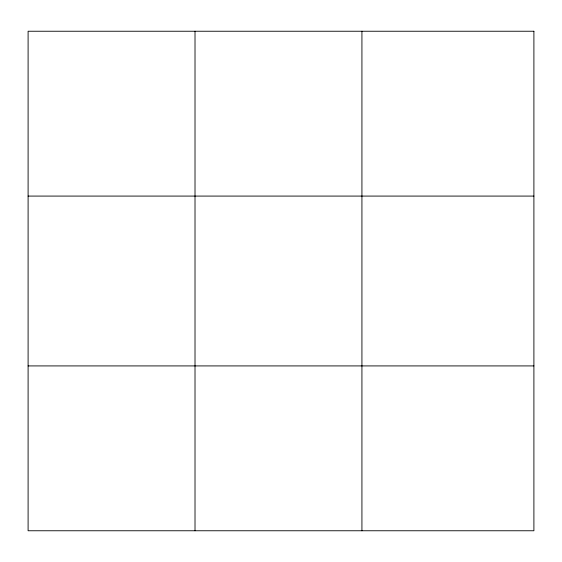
<?xml version="1.0" encoding="UTF-8"?>
<svg xmlns="http://www.w3.org/2000/svg" width="562" height="562" viewBox="0 0 562 562"><rect width="100%" height="100%" fill="white"/><g stroke="black" fill="none" stroke-linecap="round" stroke-linejoin="round"><path stroke-width="0.84" d="M195.014 530.76L195.014 31.24M361.928 530.76L361.928 31.24M28.1 196.082L533.9 196.082M28.1 365.918L533.9 365.918M533.9 31.24L533.9 530.76L28.1 530.76L28.1 31.24L533.9 31.24"/></g></svg>
